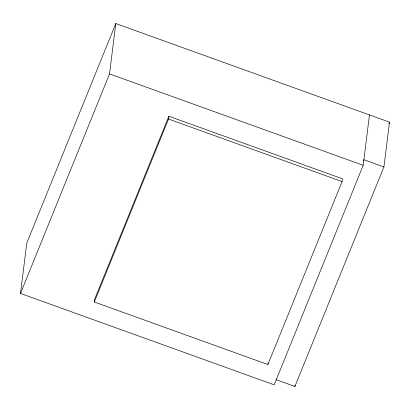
<?xml version="1.0" encoding="UTF-8"?>
<svg xmlns="http://www.w3.org/2000/svg" width="410" height="410" viewBox="0 0 410 410"><rect width="100%" height="100%" fill="white"/><g stroke="black" fill="none" stroke-linecap="round" stroke-linejoin="round"><path stroke-width="0.61" d="M369.471 114.938L363.198 165.291L274.177 384.836L20.5 293.442L26.773 243.084L115.794 23.544L389.5 122.149L383.924 166.916L294.903 386.456L276.053 379.665M20.5 293.442L109.526 73.902L115.794 23.544M94.326 301.996L94.674 299.197L168.864 116.245L342.432 178.78L342.083 181.579L267.894 364.531L94.326 301.996L168.515 119.043L168.864 116.245M267.966 363.967L268.104 362.85M294.903 386.456L295.056 385.195M363.414 160.884L363.895 159.7L383.924 166.916M388.777 123.933L389.5 122.149M109.526 73.902L363.198 165.291M168.515 119.043L342.083 181.579"/></g></svg>
